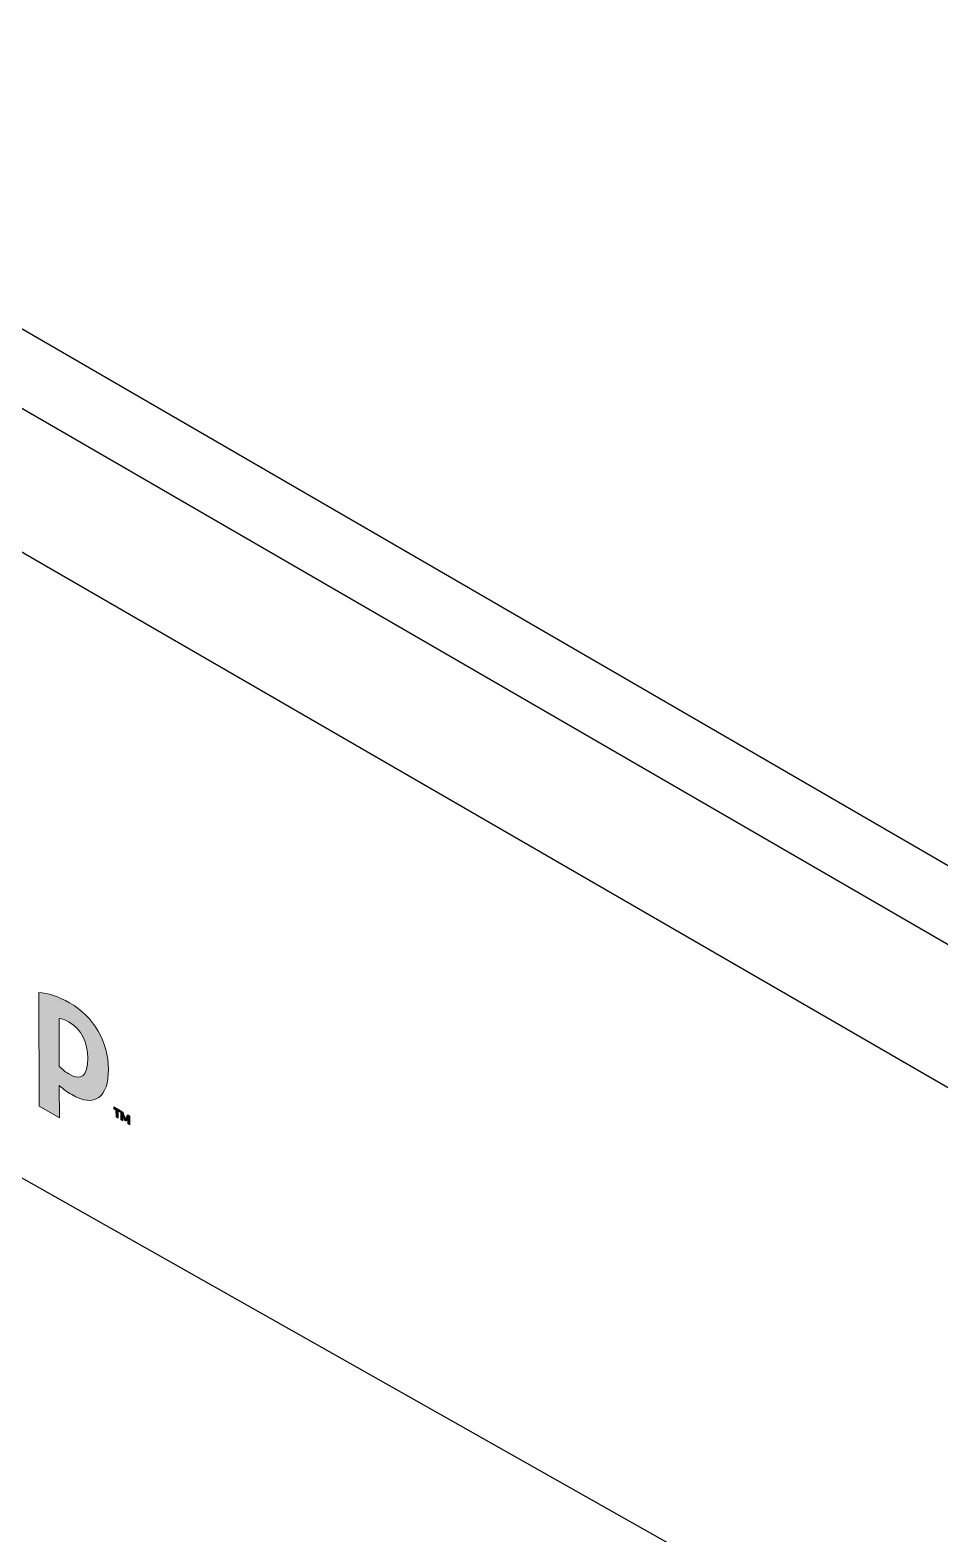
# Model space of a CAD drawing. Header units: inches. Extents: x -20.7 to 76.3, y -55.2 to 19.1.
# Drawn here: x -3.738 to -3.236, y -30.788 to -29.958 of the extents above; entities that cross this region are included whole.
import ezdxf

# ---------------------------------------------------------------- set-up
doc = ezdxf.new("R2010")
doc.units = ezdxf.units.IN
doc.header["$MEASUREMENT"] = 0
doc.layers.add('G-ANNO-TTLB', color=7, linetype='Continuous', lineweight=0)
doc.layers.add('TYVEK', color=7, linetype='Continuous', lineweight=0)

# ---------------------------------------------------------------- blocks, each defined once
blk = doc.blocks.new('Block_175')
at = {"layer": 'TYVEK', "color": 4, "lineweight": 25, "true_color": 0x00ffff}
for points in [[(-3.25688, -30.16983)], [(-3.53905, -30.33109)]]:
    blk.add_lwpolyline(points, dxfattribs=at)
blk = doc.blocks.new('Block_179')
at = {"layer": 'TYVEK', "true_color": 0x003b71, "transparency": 33554687}
h = blk.add_hatch(color=156, dxfattribs=at)
h.dxf.hatch_style = 2
edge = h.paths.add_edge_path()
edge.add_spline(control_points=[(-3.71677, -30.53436), (-3.71914, -30.53298), (-3.72043, -30.5317), (-3.722, -30.53002), (-3.722, -30.53002), (-3.722, -30.50378), (-3.722, -30.50378), (-3.72032, -30.50397), (-3.71885, -30.50437), (-3.71687, -30.50555), (-3.70937, -30.50979), (-3.70632, -30.51719), (-3.70632, -30.52568), (-3.70622, -30.53535), (-3.70957, -30.5385), (-3.71677, -30.53436)], knot_values=[0, 0, 0, 0, 1, 1, 1, 2, 2, 2, 3, 3, 3, 4, 4, 4, 5, 5, 5, 5], degree=3, periodic=0)
edge = h.paths.add_edge_path()
edge.add_spline(control_points=[(-3.71628, -30.4951), (-3.7221, -30.49174), (-3.72861, -30.48967), (-3.73325, -30.48937), (-3.73325, -30.48937), (-3.73305, -30.55212), (-3.73305, -30.55212), (-3.73305, -30.55212), (-3.7219, -30.55853), (-3.7219, -30.55853), (-3.7219, -30.55853), (-3.722, -30.54067), (-3.722, -30.54067), (-3.71993, -30.54274), (-3.71796, -30.54423), (-3.7151, -30.5458), (-3.70237, -30.5532), (-3.69477, -30.54728), (-3.69487, -30.53179), (-3.69487, -30.5168), (-3.70286, -30.50279), (-3.71628, -30.4951)], knot_values=[0, 0, 0, 0, 1, 1, 1, 2, 2, 2, 3, 3, 3, 4, 4, 4, 5, 5, 5, 6, 6, 6, 7, 7, 7, 7], degree=3, periodic=0)
h = blk.add_hatch(color=156, dxfattribs=at)
h.dxf.hatch_style = 2
edge = h.paths.add_edge_path()
edge.add_spline(control_points=[(-3.69182, -30.55261), (-3.69182, -30.55261), (-3.69182, -30.5537), (-3.69182, -30.5537), (-3.69182, -30.5537), (-3.69073, -30.55429), (-3.69073, -30.55429), (-3.69073, -30.55429), (-3.69063, -30.55814), (-3.69063, -30.55814), (-3.69063, -30.55814), (-3.68954, -30.55873), (-3.68954, -30.55873), (-3.68954, -30.55873), (-3.68954, -30.55498), (-3.68954, -30.55498), (-3.68954, -30.55498), (-3.68846, -30.55557), (-3.68846, -30.55557), (-3.68846, -30.55557), (-3.68846, -30.55448), (-3.68846, -30.55448), (-3.68846, -30.55448), (-3.69182, -30.55261), (-3.69182, -30.55261)], knot_values=[0, 0, 0, 0, 1, 1, 1, 2, 2, 2, 3, 3, 3, 4, 4, 4, 5, 5, 5, 6, 6, 6, 7, 7, 7, 8, 8, 8, 8], degree=3, periodic=0)
edge = h.paths.add_edge_path()
edge.add_spline(control_points=[(-3.68421, -30.55695), (-3.68461, -30.55784), (-3.685, -30.55843), (-3.6855, -30.55902), (-3.68599, -30.55794), (-3.68639, -30.55685), (-3.68678, -30.55547), (-3.68678, -30.55547), (-3.68797, -30.55478), (-3.68797, -30.55478), (-3.68797, -30.55478), (-3.68797, -30.55962), (-3.68797, -30.55962), (-3.68797, -30.55962), (-3.68688, -30.56021), (-3.68688, -30.56021), (-3.68688, -30.56021), (-3.68688, -30.55804), (-3.68688, -30.55804), (-3.68688, -30.55804), (-3.68698, -30.55715), (-3.68698, -30.55715), (-3.68658, -30.55814), (-3.68619, -30.55912), (-3.6859, -30.55991), (-3.6859, -30.55991), (-3.68511, -30.5604), (-3.68511, -30.5604), (-3.68481, -30.56001), (-3.68442, -30.55942), (-3.68402, -30.55892), (-3.68402, -30.55892), (-3.68412, -30.55962), (-3.68412, -30.55962), (-3.68412, -30.55962), (-3.68412, -30.56188), (-3.68412, -30.56188), (-3.68412, -30.56188), (-3.68303, -30.56248), (-3.68303, -30.56248), (-3.68303, -30.56248), (-3.68303, -30.55764), (-3.68303, -30.55764), (-3.68303, -30.55764), (-3.68421, -30.55695), (-3.68421, -30.55695)], knot_values=[0, 0, 0, 0, 1, 1, 1, 2, 2, 2, 3, 3, 3, 4, 4, 4, 5, 5, 5, 6, 6, 6, 7, 7, 7, 8, 8, 8, 9, 9, 9, 10, 10, 10, 11, 11, 11, 12, 12, 12, 13, 13, 13, 14, 14, 14, 15, 15, 15, 15], degree=3, periodic=0)
at = {"layer": 'TYVEK'}
for points, knots in [([(-3.71628, -30.4951), (-3.7221, -30.49174), (-3.72861, -30.48967), (-3.73325, -30.48937), (-3.73325, -30.48937), (-3.73305, -30.55212), (-3.73305, -30.55212), (-3.73305, -30.55212), (-3.7219, -30.55853), (-3.7219, -30.55853), (-3.7219, -30.55853), (-3.722, -30.54067), (-3.722, -30.54067), (-3.71993, -30.54274), (-3.71796, -30.54423), (-3.7151, -30.5458), (-3.70237, -30.5532), (-3.69477, -30.54728), (-3.69487, -30.53179), (-3.69487, -30.5168), (-3.70286, -30.50279), (-3.71628, -30.4951)], [0, 0, 0, 0, 1, 1, 1, 2, 2, 2, 3, 3, 3, 4, 4, 4, 5, 5, 5, 6, 6, 6, 7, 7, 7, 7]), ([(-3.71677, -30.53436), (-3.71914, -30.53298), (-3.72043, -30.5317), (-3.722, -30.53002), (-3.722, -30.53002), (-3.722, -30.50378), (-3.722, -30.50378), (-3.72032, -30.50397), (-3.71885, -30.50437), (-3.71687, -30.50555), (-3.70937, -30.50979), (-3.70632, -30.51719), (-3.70632, -30.52568), (-3.70622, -30.53535), (-3.70957, -30.5385), (-3.71677, -30.53436)], [0, 0, 0, 0, 1, 1, 1, 2, 2, 2, 3, 3, 3, 4, 4, 4, 5, 5, 5, 5]), ([(-3.69182, -30.55261), (-3.69182, -30.55261), (-3.69182, -30.5537), (-3.69182, -30.5537), (-3.69182, -30.5537), (-3.69073, -30.55429), (-3.69073, -30.55429), (-3.69073, -30.55429), (-3.69063, -30.55814), (-3.69063, -30.55814), (-3.69063, -30.55814), (-3.68954, -30.55873), (-3.68954, -30.55873), (-3.68954, -30.55873), (-3.68954, -30.55498), (-3.68954, -30.55498), (-3.68954, -30.55498), (-3.68846, -30.55557), (-3.68846, -30.55557), (-3.68846, -30.55557), (-3.68846, -30.55448), (-3.68846, -30.55448), (-3.68846, -30.55448), (-3.69182, -30.55261), (-3.69182, -30.55261)], [0, 0, 0, 0, 1, 1, 1, 2, 2, 2, 3, 3, 3, 4, 4, 4, 5, 5, 5, 6, 6, 6, 7, 7, 7, 8, 8, 8, 8]), ([(-3.68421, -30.55695), (-3.68461, -30.55784), (-3.685, -30.55843), (-3.6855, -30.55902), (-3.68599, -30.55794), (-3.68639, -30.55685), (-3.68678, -30.55547), (-3.68678, -30.55547), (-3.68797, -30.55478), (-3.68797, -30.55478), (-3.68797, -30.55478), (-3.68797, -30.55962), (-3.68797, -30.55962), (-3.68797, -30.55962), (-3.68688, -30.56021), (-3.68688, -30.56021), (-3.68688, -30.56021), (-3.68688, -30.55804), (-3.68688, -30.55804), (-3.68688, -30.55804), (-3.68698, -30.55715), (-3.68698, -30.55715), (-3.68658, -30.55814), (-3.68619, -30.55912), (-3.6859, -30.55991), (-3.6859, -30.55991), (-3.68511, -30.5604), (-3.68511, -30.5604), (-3.68481, -30.56001), (-3.68442, -30.55942), (-3.68402, -30.55892), (-3.68402, -30.55892), (-3.68412, -30.55962), (-3.68412, -30.55962), (-3.68412, -30.55962), (-3.68412, -30.56188), (-3.68412, -30.56188), (-3.68412, -30.56188), (-3.68303, -30.56248), (-3.68303, -30.56248), (-3.68303, -30.56248), (-3.68303, -30.55764), (-3.68303, -30.55764), (-3.68303, -30.55764), (-3.68421, -30.55695), (-3.68421, -30.55695)], [0, 0, 0, 0, 1, 1, 1, 2, 2, 2, 3, 3, 3, 4, 4, 4, 5, 5, 5, 6, 6, 6, 7, 7, 7, 8, 8, 8, 9, 9, 9, 10, 10, 10, 11, 11, 11, 12, 12, 12, 13, 13, 13, 14, 14, 14, 15, 15, 15, 15])]:
    blk.add_open_spline(points, degree=3, knots=knots, dxfattribs=at)
blk = doc.blocks.new('Block_178')
at = {"layer": 'TYVEK'}
blk.add_blockref('Block_179', (0, 0), dxfattribs=at)
blk = doc.blocks.new('Block_190')
at = {"layer": 'TYVEK', "color": 33, "lineweight": 25, "true_color": 0xcc9966}
for points in [[(-3.74968, -29.9697)], [(-2.83626, -30.4838)]]:
    blk.add_lwpolyline(points, dxfattribs=at)
blk = doc.blocks.new('Block_192')
at = {"layer": 'TYVEK', "color": 2, "lineweight": 25, "true_color": 0xffff00}
for points in [[(-3.9152, -30.06438)], [(-2.84758, -30.68077)]]:
    blk.add_lwpolyline(points, dxfattribs=at)
blk = doc.blocks.new('Block_195')
at = {"layer": 'TYVEK', "color": 3, "lineweight": 25, "true_color": 0x00ff00}
blk.add_line((-2.88612, -30.61987), (-3.88226, -30.04218), dxfattribs=at)

msp = doc.modelspace()

# ---------------------------------------------------------------- hatches: boundary and pattern name
at = {"layer": 'G-ANNO-TTLB', "true_color": 0xff00ff, "transparency": 33554687}
h = msp.add_hatch(color=6, dxfattribs=at)
edge = h.paths.add_edge_path()
edge.add_spline(control_points=[(20.03822, -55.21363), (20.03822, -55.21363), (-20.64953, -55.21363), (-20.64953, -55.21363), (-20.64953, -55.21363), (-20.64953, -21.08863), (-20.64953, -21.08863), (-20.64953, -21.08863), (20.03822, -21.08863), (20.03822, -21.08863), (20.03822, -21.08863), (20.03822, -55.21363), (20.03822, -55.21363)], knot_values=[0, 0, 0, 0, 1, 1, 1, 2, 2, 2, 3, 3, 3, 4, 4, 4, 4], degree=3, periodic=0)
edge = h.paths.add_edge_path()
edge.add_spline(control_points=[(-20.52453, -21.21363), (-20.52453, -21.21363), (-20.52453, -55.08863), (-20.52453, -55.08863), (-20.52453, -55.08863), (19.91322, -55.08863), (19.91322, -55.08863), (19.91322, -55.08863), (19.91322, -21.21363), (19.91322, -21.21363), (19.91322, -21.21363), (-20.52453, -21.21363), (-20.52453, -21.21363)], knot_values=[0, 0, 0, 0, 1, 1, 1, 2, 2, 2, 3, 3, 3, 4, 4, 4, 4], degree=3, periodic=0)
edge.add_line((-20.52453, -21.21363), (-20.52453, -21.21363))

# ---------------------------------------------------------------- linework, layer by layer
at = {"layer": 'G-ANNO-TTLB'}
for points in [[(20.03822, -55.21363), (20.03822, -55.21363), (-20.64953, -55.21363), (-20.64953, -55.21363), (-20.64953, -55.21363), (-20.64953, -21.08863), (-20.64953, -21.08863), (-20.64953, -21.08863), (20.03822, -21.08863), (20.03822, -21.08863), (20.03822, -21.08863), (20.03822, -55.21363), (20.03822, -55.21363)], [(-20.52453, -21.21363), (-20.52453, -21.21363), (-20.52453, -55.08863), (-20.52453, -55.08863), (-20.52453, -55.08863), (19.91322, -55.08863), (19.91322, -55.08863), (19.91322, -55.08863), (19.91322, -21.21363), (19.91322, -21.21363), (19.91322, -21.21363), (-20.52453, -21.21363), (-20.52453, -21.21363)]]:
    msp.add_open_spline(points, degree=3, knots=[0, 0, 0, 0, 1, 1, 1, 2, 2, 2, 3, 3, 3, 4, 4, 4, 4], dxfattribs=at)
at = {"layer": 'TYVEK', "color": 3, "lineweight": 25, "true_color": 0x00ff00}
msp.add_line((-2.82924, -30.77488), (-3.98069, -30.10877), dxfattribs=at)
msp.add_lwpolyline([(-3.91975, -30.06456), (-3.91975, -27.82714), (-2.88801, -28.42871), (-2.88801, -30.66224), (-3.91975, -30.06456)], dxfattribs=at)
at = {"layer": 'TYVEK', "color": 4, "lineweight": 25, "true_color": 0x00ffff}
msp.add_lwpolyline([(-2.83278, -31.10614), (-3.98051, -30.45748), (-3.98051, -30.45748)], dxfattribs=at)

# ---------------------------------------------------------------- block references
at = {"layer": 'TYVEK'}
for name in ['Block_195', 'Block_190', 'Block_192', 'Block_175', 'Block_178']:
    msp.add_blockref(name, (0, 0), dxfattribs=at)

doc.saveas('drawing.dxf')
